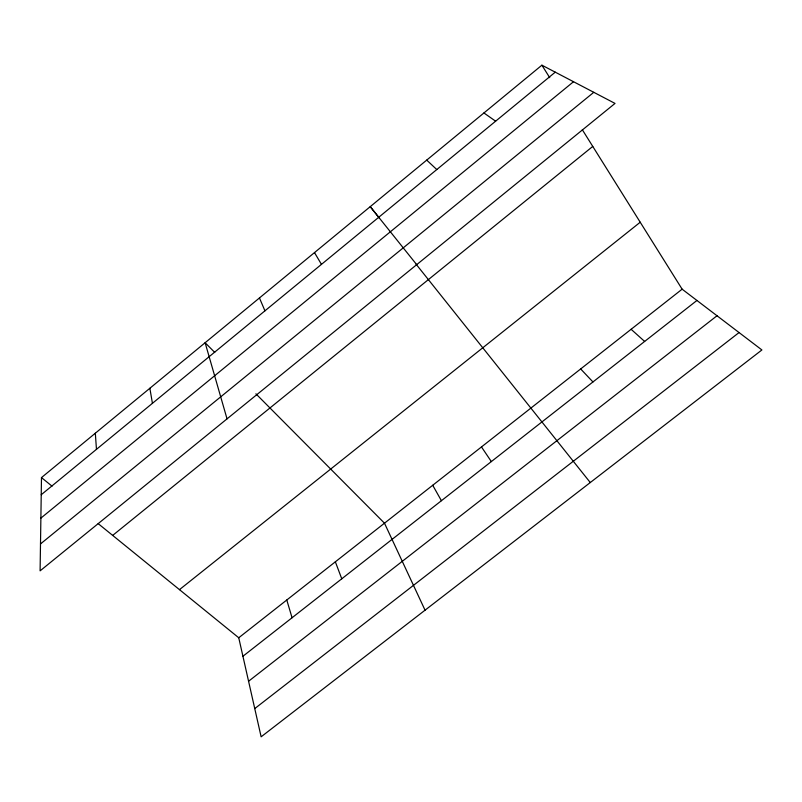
<?xml version="1.0" encoding="UTF-8"?>
<svg xmlns="http://www.w3.org/2000/svg" width="802" height="802" viewBox="0 0 802 802"><rect width="100%" height="100%" fill="white"/><g stroke="black" fill="none" stroke-linecap="round" stroke-linejoin="round"><path stroke-width="1.2" d="M41.483 477.591L40.1 570.854L615.024 103.418L541.901 65.183L41.483 477.591L52.03 486.162M41.223 494.744L555.265 72.16M40.882 518.122L573.53 81.714M40.501 543.936L593.791 92.31M112.681 535.405L592.758 146.425M179.478 589.64L640.217 222.234M238.745 637.77L682.131 289.181L761.9 349.953L261.131 736.817L238.745 637.77L98.195 523.646M242.926 656.257L696.938 300.459M248.57 681.249L717.018 315.757M254.755 708.587L739.063 332.549M483.927 112.962L495.626 121.192M631.114 329.291L644.638 341.441M426.714 160.109L436.789 169.553M214.735 352.399L205.122 342.725L227.036 418.865M255.908 393.822L384.489 523.195L425.05 610.192M580.668 368.95L592.949 381.952M416.699 264.66L370.233 206.655L379.396 218.154M590.272 482.543L416.108 264.229M481.481 446.935L491.345 461.581M541.901 65.183L549.721 77.674M582.322 129.744L682.131 289.181M314.494 252.6L321.462 264.369M432.719 485.27L441.411 500.709M259.457 297.953L264.941 310.835M335.356 561.821L341.762 578.803M286.785 600.006L292.058 617.751M149.864 388.268L152.43 403.326M95.328 433.22L96.461 449.341"/></g></svg>
